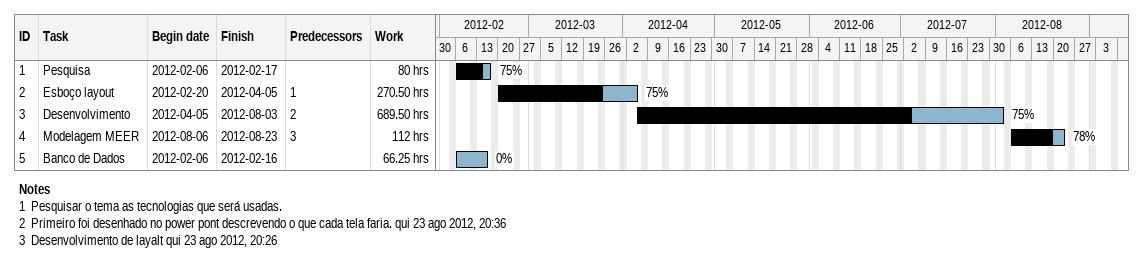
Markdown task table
| ID | Task | Start | Finish | Predecessors | % complete | Work (h) |
|---|---|---|---|---|---|---|
| 1 | Pesquisa | 2012-02-06 | 2012-02-17 |  | 75 | 80 |
| 2 | Esboço layout | 2012-02-20 | 2012-04-05 | 1 | 75 | 270.50 |
| 3 | Desenvolvimento | 2012-04-05 | 2012-08-03 | 2 | 75 | 689.50 |
| 4 | Modelagem MEER | 2012-08-06 | 2012-08-23 | 3 | 78 | 112 |
| 5 | Banco de Dados | 2012-02-06 | 2012-02-16 |  | 0 | 66.25 |

Notes
- 1: Pesquisar o tema as tecnologias que será usadas.
- 2: Primeiro foi desenhado no power pont descrevendo o que cada tela faria. qui 23 ago 2012, 20:36
- 3: Desenvolvimento de layalt qui 23 ago 2012, 20:26
